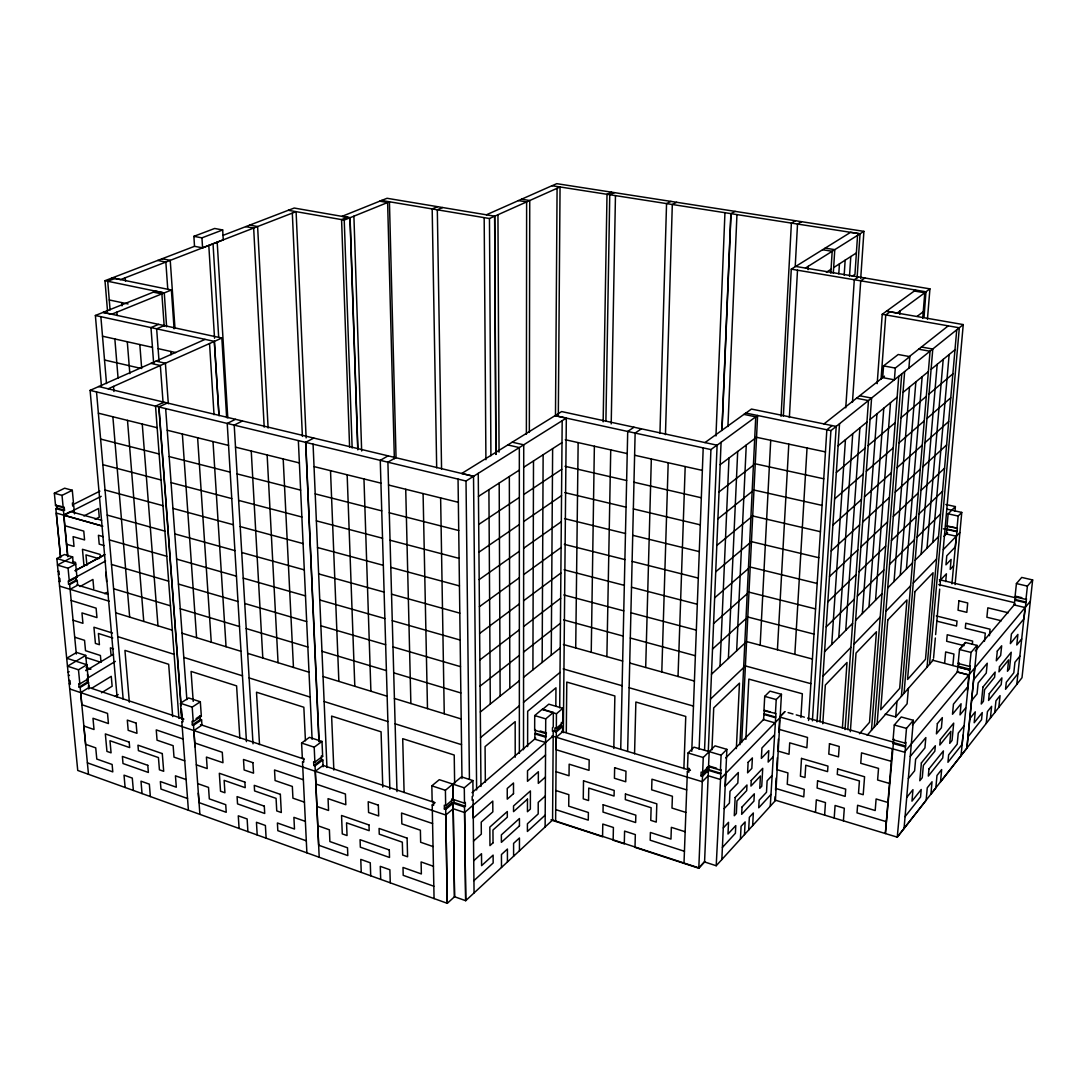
<?xml version="1.0" encoding="UTF-8"?>
<svg xmlns="http://www.w3.org/2000/svg" width="1087" height="1087" viewBox="0 0 1087 1087"><rect width="100%" height="100%" fill="white"/><g stroke="black" fill="none" stroke-linecap="round" stroke-linejoin="round"><path stroke-width="1.5" d="M523.513 749.745L523.73 444.814L512.208 442.192M526.38 434.243L526.624 201.924L518.417 200.592M527.616 746.579L527.671 711.278L555.96 687.826L555.824 706.346M529.342 432.409L529.736 200.524L521.543 199.206M532.915 669.85L533.5 460.956M540.13 730.98L546.408 732.896L545.647 733.548L534.655 730.206L535.429 729.554L534.627 739.146L545.592 742.503M534.655 730.206L534.709 715.572L542.372 709.159L553.351 712.433L553.242 727.026L552.495 727.679L552.468 731.306L553.229 730.654L552.576 820.033L465.698 900.702L454.529 896.721L447.3 903.324L77.748 770.452L56.85 558.528L64.418 554.533L72.639 556.952L73.25 563.433M542.155 662.459L543.133 454.76M545.13 826.962L545.633 737.19L546.408 732.896M545.647 733.548L545.728 718.887L553.351 712.433M551.245 655.162L552.631 448.632M555.484 415.234L557.087 188.309M554.9 731.551L561.259 726.062L562.658 726.483L556.299 731.986L554.9 731.551L554.927 727.923L556.327 728.344L562.699 722.869L562.835 708.316L548.799 704.159L542.372 709.553L556.449 713.738L562.835 708.316M558.324 415.166L560.05 186.978L494.694 216.191L387.067 198.282L381.632 200.456M555.62 821.392L556.259 737.271L562.618 731.755L562.658 726.483M556.299 731.986L556.164 749.717L589.181 759.881L589.018 770.357L569.153 764.188L569.031 775.765L556 771.675M556.327 728.344L556.449 713.738M559.71 707.773L562.183 420.696M561.259 726.062L561.286 723.657M563.338 732.638L566.327 418.101L555.036 415.642L710.925 449.57L716.904 445.181M566.286 732.393L566.789 682.079L614.875 695.965L613.802 748.454M575.716 647.947L578.148 442.599M591.233 652.282L594.372 446.227M603.149 421.824L607.008 194.301L611.56 192.168M605.907 421.077L609.753 194.736L614.413 192.63M606.886 656.643L610.731 449.896M611.207 423.916L615.459 195.633M620.718 749.364L627.715 431.43L633.993 427.232M627.634 751.457L635.134 433.047L641.384 428.835M634.563 753.807L635.868 702.025L685.761 716.442L683.872 768.726M645.692 667.472L651.33 458.972M659.945 433.428L666.548 203.609L670.951 201.394M665.448 434.61L672.309 204.505L676.698 202.291M661.793 671.956L668.192 462.749M678.03 676.494L685.19 466.568M683.995 863.391L687.364 771.688L689.742 769.338M716.564 768.251L709.145 766.022L708.996 769.745L702.501 776.281L700.979 775.819L701.129 772.069L702.65 772.531L703.262 757.503L715.001 745.859L726.877 749.351L721.102 755.166L693.995 747.149L688.057 752.978L687.5 767.966L689.009 768.414L688.873 772.15L687.364 771.688M691.767 751.307L703.207 447.885M699.131 749.296L710.925 449.57M715.966 435.969L724.947 212.712M551.041 819.897L602.565 836.759L602.796 824.055L613.408 827.492L613.15 840.21L624.291 843.865L624.59 831.107L635.324 834.585L634.998 847.371L698.805 868.241L702.501 776.281M704.539 750.166L717.107 445.208L757.598 415.492L741.66 742.53M700.979 775.819L706.863 769.895L706.958 767.408M721.904 430.398L730.885 213.636L735.22 211.394M707.433 771.824L707.651 766.756M708.276 751.538L721.089 442.287M721.999 430.438L730.994 213.663L860.048 233.8L863.92 231.368L860.714 278.544M698.805 868.241L704.566 861.964L708.411 770.343M709.2 751.633L708.52 766.62L702.65 772.531M711.944 749.813L713.711 707.895L739.473 683.139L736.347 748.603M727.91 426.552L736.945 214.601M720.002 666.317L728.997 458.021M704.593 861.964L716.211 865.741L721.021 769.582L720.436 770.167L708.575 766.607L709.145 766.022M720.436 770.167L721.102 755.166M728.399 658.505L737.693 451.472M721.85 859.518L725.776 773.441M726.877 749.351L725.192 786.186L738.331 772.517L737.828 783.088L729.975 791.322L729.431 803.089L724.173 808.646M736.66 650.814L746.266 445.018M739.907 744.744L755.75 416.837L743.916 414.378M740.437 839.055L741.062 826.337L745.125 821.921L744.486 834.599M745.859 739.364L748.834 679.103L802.342 693.778L800.888 717.447M748.685 829.979L749.337 817.315L753.332 812.967L752.666 825.59M760.166 645.189L770.71 440.289M770.207 711.876L764.474 710.259L763.482 719.608L774.922 722.855M770.262 806.201L775.941 713.48L763.944 710.789L764.718 696.359L769.976 691.128L781.444 694.294L775.398 800.548M781.064 416.375L791.39 223.093L795.467 220.743M783.347 416.294L791.282 269.155L850.618 232.319L860.034 233.8L857.099 277.742M795.236 266.247L797.532 224.044L801.595 221.694M789.366 417.517L797.505 270.201M777.422 649.768L788.795 444.121M775.411 714.023L776.227 699.552L781.444 694.294M775.153 796.676L774.963 800.059L897.264 837.153L926.138 800.249L927.265 787.817L932.035 781.77L930.907 794.149L935.839 787.83L936.98 775.493L941.655 769.569L940.513 781.866L1021.997 677.717L1032.65 579.955L1021.726 577.428L1016.427 583.556L1015.027 596.831L1025.965 599.426L1026.495 598.801L1023.872 618.897L1011.399 634.006L1010.38 643.613L1017.908 634.414L1016.78 644.985L1021.698 638.925M775.547 789.896L776.213 778.034M777.368 757.693L776.689 769.582L787.926 772.898L787.246 784.27L804.244 789.339L803.769 796.866L775.629 788.415M777.748 750.913L778.428 739.051M778.808 732.271L779.501 720.083M808.021 269.658L808.212 266.329M794.842 654.374L807.043 447.993M830.821 273.258L832.18 251.287L822.574 249.725M833.308 273.272L834.775 249.657L825.182 248.108M808.551 720.464L826.84 429.786L832.098 425.601M838.797 273.91L839.436 263.856M812.397 720.844L830.916 430.629L963.245 324.578L886.489 311.208L882.223 314.292L877.195 383.657M844.178 275.174L845.156 260.173M816.989 721.917L836.216 426.43L751.443 409.052L745.886 413.074M819.978 721.768L839.531 423.781M849.49 276.424L850.795 256.532M815.508 812.369L816.323 799.842L825.468 802.586L824.612 815.128M822.777 723.725L825.346 685.055L847.018 662.459L842.384 728.141M845.754 407.842L854.3 279.726L858.485 276.927M857.561 235.349L854.953 274.386L852.167 276.234M831.732 644.469L845.455 439.705M852.453 402.339L860.714 280.813L864.872 278M838.784 637.349L852.724 433.727M845.74 630.324L859.885 427.843M834.205 818.035L835.088 805.481L844.314 808.252L843.403 820.834M845.034 729.581L868.472 400.587L856.529 398.236M847.765 729.635L871.584 398.087L859.681 395.75M850.333 731.687L856.026 653.056L876.448 631.751L869.518 722.352L859.45 733.711M862.344 613.544L876.964 413.807M881.054 379.241L885.769 314.917L890.036 311.82M883.568 365.884L882.698 377.61L894.397 379.839L895.294 368.085L909.805 356.631L898.202 354.498L883.568 365.884L895.294 368.085M868.989 606.845L883.785 408.209M875.538 600.228L890.511 402.679M899.778 314.184L900.036 310.95M871.475 730.328L898.759 376.319M874.274 727.149L901.734 373.955M877.1 723.956L904.642 371.618M908.881 368.235L909.805 356.631M894.044 581.559L909.479 387.108M900.267 575.268L915.852 381.877M922.7 318.355L924.779 292.783L914.316 291.017M924.032 317.187L925.975 291.764L929.928 288.87L927.442 319.211M906.409 569.072L922.156 376.7M960.99 755.682L970.297 665.706L969.672 666.44L958.15 663.491L959.495 649.51L965.514 642.526L977.036 645.406L966.886 748.155L897.264 837.153L905.933 742.326L905.24 743.141L893.079 739.744L893.786 738.929L885.375 833.552L892.318 748.739L904.466 752.163L1030.313 601.288M893.079 739.744L894.288 725.015L901.232 716.985L913.365 720.301L904.044 828.498M885.198 714.077L895.702 716.944L896.979 701.332M901.408 696.291L930.051 351.264L918.678 349.185M904.044 693.302L932.782 349.063L921.45 347.011M908.406 688.343L907.088 703.819L895.702 716.944M905.24 743.141L906.49 728.385L913.365 720.301M921.11 554.221L937.184 364.349M926.994 548.283L943.203 359.403M932.809 542.413L949.141 354.525M927.048 667.133L956.737 329.877M867.168 735.233L929.548 664.306L959.332 327.798L882.223 314.292M933.543 658.219L935.336 638.001M935.635 634.631L939.684 589.127M939.983 585.757L963.245 324.578M953.571 565.811L950.201 569.398L951.111 559.438L945.962 564.819L946.777 555.797L955.31 546.938L957.362 528.2L947.375 525.972L946.329 533.989L956.288 536.231L951.94 583.909M957.362 528.2L947.008 526.339L948.136 513.838L955.391 506.583L945.88 504.504M945.704 581.586L946.397 573.814L939.589 581.042M954.97 511.243L955.391 506.583M944.617 663.287L945.663 651.942L953.924 654.048L952.864 665.407M956.995 528.581L958.15 516.053L961.764 512.412L946.994 509.151M955.079 584.616L961.764 512.412M967.362 690.544L968.83 675L957.334 672.024L957.851 666.942M958.15 663.491L958.775 662.757L957.824 666.956L969.332 669.932L932.17 660.081M958.775 662.757L958.449 666.236L969.957 669.198M969.672 666.44L971.058 652.431L977.036 645.406M972.322 644.374L972.634 641.099L947.239 634.74L946.641 641.262L964.074 645.651M966.873 748.155L974.781 667.853M984.496 641.167L985.298 633.164L965.297 628.204L965.772 623.218L990.067 629.21L989.401 635.691M962.117 743.997L963 735.233M986.222 723.453L987.431 711.618L991.616 706.319L990.393 718.113M994.727 712.569L995.95 700.83L1000.054 695.639L998.817 707.338M1021.807 597.687L1015.557 596.206L1014.171 604.943L1025.095 607.551L1016.793 684.362M1025.965 599.426L1027.405 586.124L1032.65 579.955M905.063 816.636L920.54 797.016L921.205 789.488L911.966 801.146L912.958 789.665L906.707 797.478M962.077 744.378L947.946 762.286L948.638 754.908L957.199 744.133L958.258 733.073L963.856 726.075M968.014 736.864L981.534 719.73L982.268 712.569L974.183 722.746L975.27 711.836L969.808 718.643M1017.962 673.573L1005.543 689.294L1006.29 682.283L1013.804 672.826L1014.932 662.282L1019.851 656.14M908.352 778.523L914.615 770.805L915.621 759.269L924.928 747.91L925.839 737.57L910.254 756.457M965.623 707.977L960.011 714.893L961.085 703.765L952.497 714.254L953.448 704.145L967.675 686.93M971.588 700.639L977.05 693.914L978.151 682.962L986.262 673.057L987.254 663.233L973.653 679.701M912.414 725.056L957.878 671.358M975.27 650.855L1015.081 603.842M965.541 642.512L959.495 649.51L971.058 652.431M929.521 664.293L933.393 659.904M716.211 865.741L775.398 800.562M722.407 847.452L735.396 833.267L735.777 825.577L727.991 834.014L728.535 822.316L723.29 827.941M770.914 794.515L758.74 807.804L759.134 800.236L766.498 792.246L767.123 780.819L771.974 775.615M704.593 861.583L698.819 867.861L551.517 819.693M773.02 756.932L768.156 762.082L768.781 750.614L761.362 758.4L761.919 747.992L774.229 735.192M822.968 676.209L850.89 647.39M853.893 644.292L880.198 617.144M885.905 611.274L910.58 585.811M913.243 583.067L936.573 558.99M779.664 717.012L784.841 711.7L779.664 717.012L892.318 748.78M780.099 717.515L720.015 779.352L708.167 775.765M943.339 549.546L959.889 532.535M708.153 775.751L702.284 781.716L552.006 735.967M725.749 757.924L763.944 719.118M943.964 536.367L947.565 532.712M824.571 651.697L852.602 623.394M855.618 620.337L882.005 593.692M887.726 587.931L912.482 562.93M915.145 560.24L938.543 536.611M826.202 626.914L854.328 599.141M857.358 596.152L883.826 569.996M889.574 564.357L914.398 539.831M917.075 537.195L940.527 514.029M827.846 601.872L856.067 574.629M859.11 571.694L885.674 546.068M891.435 540.538L916.327 516.515M919.018 513.92L942.538 491.229M710.45 699.158L743.63 667.595M829.503 576.545L857.833 549.873M860.89 546.992L887.535 521.896M893.31 516.474L918.284 492.954M920.988 490.414L944.562 468.212M711.482 674.239L744.812 643.232M831.188 550.96L859.613 524.844M862.684 522.032L889.424 497.479M895.212 492.166L920.268 469.163M922.972 466.69L946.614 444.963M473.946 880.633L493.158 862.956L493.104 855.129L481.609 865.646L481.5 853.716L473.728 860.741M545.198 815.114L527.412 831.46L527.426 823.769L538.187 813.932L538.228 802.369L545.294 795.969M712.528 649.048L746.008 618.612M832.887 525.089L861.42 499.558M864.491 496.8L891.326 472.804M897.142 467.614L922.252 445.14M924.969 442.708L948.679 421.498M473.524 841.066L481.324 834.109L481.228 822.125L492.846 811.867L492.778 801.105L473.28 818.144L473.09 799.624L472.234 800.345L472.193 796.554L473.049 795.82L472.886 780.561L461.486 776.865L445.412 790.29L445.67 805.644L444.311 805.182L444.379 809.013L445.724 809.462L453.999 802.464L453.958 799.937M545.402 777.042L538.31 783.36L538.364 771.729L527.494 781.308L527.521 770.751L545.525 755.003M713.575 623.571L747.204 593.733M834.599 498.933L863.241 474M866.325 471.31L893.242 447.871M899.071 442.817L924.276 420.873M926.994 418.509L950.758 397.801M445.67 805.644L453.048 799.38L452.817 784.08L453.075 799.393L464.489 803.171L465.345 802.423L465.399 806.241L464.529 806.989L465.698 900.715L464.584 812.532L553.174 735.953M714.648 597.823L748.427 568.569M445.724 809.462L447.3 903.338L445.819 815.019L453.184 808.728L464.584 812.532M472.03 792.668L535.782 738.141M444.379 809.013L451.757 802.736L451.689 798.931M836.338 472.492L865.075 448.157M868.173 445.548L895.185 422.68M901.028 417.748L926.301 396.361M929.032 394.051L952.864 373.874M464.489 803.171L464.298 787.83L472.886 780.561M715.722 571.789L749.65 543.147M434.066 898.582L432.218 804.951L434.691 802.872M432.218 804.951L433.564 805.399L433.496 801.595L432.15 801.146L431.838 785.833L439.297 779.678L464.298 787.83M716.822 545.457L750.9 517.453M838.091 445.752L866.937 422.041M870.048 419.5L897.142 397.231M903.012 392.421L928.366 371.591M931.097 369.349L954.997 349.715M480.549 737.57L519.369 705.748M523.54 702.324L560.009 672.432M480.332 711.985L519.369 680.707M523.567 677.337L560.226 647.974M717.923 518.825L752.15 491.473M823.987 423.93L884.478 376.17M908.419 357.283L948.231 325.855M480.101 686.101L519.355 655.393M523.581 652.091L560.444 623.259M719.037 491.908L753.413 465.209M479.87 659.931L519.355 629.794M523.608 626.56L560.647 598.285M323.043 765.411L315.284 771.254L318.627 844.803M720.165 464.679L754.704 438.659M917.183 316.303L923.243 311.752M306.887 852.847L302.499 761.661L303.749 762.082L303.572 758.359L302.322 757.952L301.602 743.046L309.428 737.339L321.997 741.443L322.649 756.321L314.877 762.136L313.613 761.702L313.79 765.438L321.548 759.609L322.812 760.03L323.097 766.77M313.79 765.425L315.04 765.859L322.812 760.017M479.639 633.449L519.355 603.924M523.621 600.744L560.878 573.039M301.602 743.046L314.197 747.19L321.997 741.429M704.974 442.586L745.764 413.046L830.916 430.629M915.634 290.052L886.503 311.167L897.196 313.029L926.097 291.819L791.282 269.155M479.408 606.682L519.341 577.754M523.635 574.643L561.096 547.508M479.177 579.588L519.341 551.286M523.662 548.242L561.313 521.719M478.932 552.182L519.341 524.532M523.676 521.556L561.544 495.631M188.404 810.25L181.814 721.388L182.983 721.782L182.711 718.167L181.543 717.773L180.469 703.275L188.622 697.949L200.321 701.767L201.34 716.265L193.241 721.673L192.073 721.279L192.331 724.907L193.5 725.301L201.584 719.866L201.951 725.111L193.88 730.559L194.953 746.742M192.331 724.907L200.416 719.472L201.584 719.866M196.122 718.575L200.157 715.871L201.34 716.265M478.688 524.464L519.328 497.466M523.703 494.558L561.762 469.271M180.469 703.275L192.195 707.134L200.321 701.767M478.457 496.406L519.328 470.087M523.717 467.261L561.993 442.613M826.365 272.28L831.066 269.25M833.661 267.592L856.393 252.931M117.097 697.12L90.099 390.369L466.01 481.025L566.327 418.101M805.481 268.041L860.034 233.8M115.344 696.332L118.198 694.552M101.499 692.799L112.138 686.223L111.254 676.318L91.743 688.248M183.88 719.105L88.998 687.514L80.669 692.609L88.482 774.311M86.05 670.013L87.028 669.429L85.71 655.407L76.606 652.458L66.755 658.233L86.865 664.768L88.183 678.886L79.84 683.94L78.74 683.587L79.079 687.106L87.422 682.038L88.523 682.405L88.998 687.514M79.079 687.106L80.18 687.473L88.523 682.405M115.358 661.372L87.83 678.003L88.251 682.704M85.955 670.693L113.537 654.157M68.481 675.788L69.473 675.19M85.71 655.407L67.53 666.182L78.481 669.782L86.865 664.768M68.141 672.282L69.133 671.698M395.668 457.668L387.896 462.192L396.986 791.567M388.059 455.861L380.26 460.358L389.866 789.189M104.719 593.679L107.545 592.089M79.99 586.559L92.925 579.439L93.754 588.638M70.098 589.317L77.68 585.159L77.231 580.431L76.172 580.105L68.576 584.262L68.264 581.001L69.323 581.314L76.932 577.17L75.533 562.4L72.516 561.503M68.576 584.262L69.636 584.575L77.231 580.431M69.527 580.309L74.595 577.55M75.941 577.17L105.588 561.001M75.112 570.729L104.542 554.818M75.302 570.607L104.855 554.642M72.639 556.952L57.448 565.063L68.073 568.229L75.696 564.126L56.85 558.528M58.453 574.765L59.201 574.357L58.888 571.123L58.127 571.517M313.776 438.075L305.637 442.341L318.939 741.511M95.072 519.328L99.257 517.167L98.496 508.499L83.889 515.985M101.634 520.252L70.709 511.597L63.657 515.156L67.625 556.544M70.709 511.597L63.657 515.156L102.803 526.19L56.279 513.05L60.614 557.672M63.929 515.197L101.173 496.338M60.573 557.264L55.845 508.594L63.481 510.727L64.513 510.211L64.215 507.153L63.195 507.67L55.546 505.523L54.35 493.253L64.649 488.199L72.299 490.278L73.44 502.52L72.421 503.036L72.707 506.094L73.726 505.577L74.5 513.852M242.415 420.982L234.208 425.126L253.013 743.807M72.544 504.857L99.855 491.147M55.845 508.594L56.877 508.077L64.513 510.211M235.458 419.31L227.224 423.441L246.45 741.619M55.546 505.523L61.157 506.297M54.35 493.253L62.013 495.373L72.299 490.278M167.371 403.019L158.824 406.932L180.999 705.843M163.947 402.19L155.536 406.144L178.92 718.398M108.129 388.806L221.843 338.043L226.653 417.612M357.895 449.638L350.068 217.726L342.052 216.34L381.537 200.456L489.463 218.528L494.639 216.204L495.862 454.434M90.099 390.369L205.049 339.402M486.378 214.805L551.992 185.714L730.885 213.636M552.074 185.741L556.748 183.662L863.92 231.368M164.246 325.597L156.65 328.817L159.015 360.979M158.593 324.374L150.984 327.581L153.661 363.438M442.613 207.535L437.314 209.777L441.567 469.013M437.49 206.679L432.178 208.921L436.689 467.845M174.097 328.845L171.379 290.012L111.716 314.225L103.075 312.363L221.843 338.043M222.889 235.417L288.286 210.28L344.239 220.077L389.431 201.788L396.048 457.776M347.324 217.291L341.576 219.615L349.593 447.002M101.444 386.265L95.384 315.488L155.754 291.18L164.273 292.933L166.61 326.807M115.032 278.449L107.722 281.261L110.086 309.972M202.576 247.85L223.256 239.847L222.672 229.955L214.655 228.474L193.88 236.341L194.519 246.314L202.576 247.85L201.937 237.849L222.672 229.955M107.518 311.072L104.991 280.691L194.573 246.287M288.34 210.294L294.21 208.038L349.987 217.753L357.772 449.651M795.67 266.437L929.928 288.87M379.73 201.19L387.624 202.508L394.364 458.768M249.697 225.104L257.619 226.544L268.109 428.047M245.744 226.639L253.665 228.08L264.195 427.15M193.88 236.341L201.937 237.849M162.112 258.76L170.238 260.364L174.966 328.002M157.71 260.459L165.849 262.062L167.751 289.033M112.355 277.892L120.603 279.576L296.099 211.639L306.126 437.925M112.301 277.878L171.379 290.012M104.991 280.691L164.191 292.933M153.349 292.145L161.881 293.911L164.178 325.964M756.049 437.191L825.454 451.893M109.271 299.958L128.062 303.939M717.107 445.208L561.653 411.565L461.744 473.47L473.524 476.296L476.636 789.964M95.384 315.488L214.384 341.386L218.99 415.764L214.302 341.413M754.772 463.701L823.756 478.796M948.136 513.838L958.15 516.053M102.504 336.209L152.452 347.378M158.104 348.628L175.7 352.568M565.294 439.719L627.24 453.592M634.618 455.236L702.365 470.399M947.09 529.084L957.076 531.326M946.723 529.451L956.709 531.692M943.339 528.812L946.641 529.546M753.495 489.924L822.085 505.401M156.012 361.115L165.401 363.248L168.322 403.753M150.944 363.357L160.346 365.504L163.077 402.72M507.778 444.936L519.328 447.586L519.369 753.277M104.515 360.001L140.114 368.208M565.05 466.296L626.642 480.536M633.979 482.22L701.332 497.778M752.245 515.863L820.427 531.706M1016.427 583.556L1027.405 586.124M939.385 579.697L1016.168 597.932M1015.217 599.508L1026.142 602.103M564.805 492.588L626.058 507.181M633.354 508.906L700.3 524.858M1014.687 600.133L1025.612 602.728M938.76 584.589L1014.171 602.592M750.995 541.53L818.796 557.726M98.591 386.524L473.538 476.31M1008.301 612.769L987.825 607.823L986.887 617.239L1001.304 620.759M564.561 518.594L625.473 533.527M632.729 535.307L699.294 551.625M749.772 566.911L817.179 583.474M936.301 615.949L957.022 621.057L956.546 626.044L936.831 621.153M98.374 413.182L157.153 427.721M167.235 430.235L228.555 445.412M235.499 447.137L299.387 462.94M314.034 466.595L380.926 483.144M388.521 485.019L458.347 502.303M564.33 544.329L624.903 559.588M632.118 561.408L698.302 578.094M748.549 592.035L815.576 608.924M100.615 439.066L159.123 453.986M169.164 456.581L230.172 472.152M237.088 473.905L300.637 490.128M315.203 493.878L381.741 510.863M389.282 512.779L458.714 530.51M747.353 616.886L813.986 634.115M564.099 569.778L624.332 585.363M631.506 587.225L697.311 604.263M957.348 671.997L968.843 674.973M102.844 464.665L161.066 479.978M171.053 482.628L231.762 498.58M238.651 500.4L301.873 517.018M316.358 520.85L382.542 538.242M390.043 540.225L459.081 558.378M746.158 641.479L812.424 659.035M563.868 594.956L623.761 610.867M630.895 612.755L696.332 630.147M105.031 490.006L162.996 505.686M172.928 508.39L233.338 524.736M240.186 526.584L303.096 543.595M317.513 547.522L383.331 565.322M390.79 567.346L459.448 585.92M744.989 665.815L810.875 683.682M563.637 619.862L623.218 636.085M630.311 638.028L695.367 655.746M894.288 725.015L906.49 728.385M764.718 696.359L776.227 699.552M107.205 515.089L164.898 531.122M174.79 533.894L234.914 550.606M241.722 552.495L304.306 569.887M318.64 573.895L384.105 592.102M391.537 594.168L459.801 613.15M563.406 644.509L622.661 661.045M629.713 663.016L694.416 681.06M788.102 712.61L792.98 713.982M796.227 714.879L804.366 717.162M807.614 718.072L893.827 742.244M893.473 742.584L905.62 745.995M892.78 743.413L904.927 746.823M764.283 713.846L775.738 717.08M763.753 714.39L775.208 717.624M64.677 525.66L83.767 531.108L84.582 539.94L73.101 536.638L74.025 546.408L66.456 544.207M103.306 536.679L98.428 535.28L99.216 544.152L104.094 545.552M778.971 729.309L807.505 737.448L806.867 747.774L789.706 742.842L789.026 754.256L777.748 750.968M891.286 761.335L861.529 752.856L860.755 763.291L878.527 768.4L877.617 780.004L889.479 783.455M563.188 668.899L622.117 685.734M629.128 687.731L693.465 706.102M109.366 539.899L166.773 556.286M176.624 559.112L236.45 576.192M243.23 578.121L305.488 595.893M319.768 599.983L384.88 618.571M392.271 620.677L460.154 640.053M98.944 558.677L85.968 554.886L86.933 565.417L83.862 564.506L82.449 549.288L100.14 554.438L100.425 557.577M111.499 564.452L168.648 581.178M178.445 584.072L237.985 601.505M244.724 603.475L306.67 621.601M320.869 625.786L385.64 644.74M392.991 646.901L460.508 666.657M887.916 802.464L876.108 798.972L875.198 810.522L857.602 805.263L857.018 812.872L886.34 821.677M688.057 752.978L703.262 757.503M76.932 577.17L75.873 576.857L76.172 580.105M561.3 722.447L562.699 722.869M113.605 588.76L170.496 605.826M180.252 608.761L239.493 626.547M246.205 628.558L307.852 647.037M321.969 651.303L386.401 670.625M393.711 672.826L460.847 692.962M534.709 715.572L545.728 718.887M708.996 769.745L720.858 773.319M706.863 769.895L720.273 773.903M58.739 578.121L59.785 578.433L60.111 581.694L59.051 581.368M76.878 584.901L108.279 594.399M561.585 731.442L690.435 770.398M59.527 586.097L109.257 601.233M535.415 733.195L546.394 736.538M534.655 733.847L545.633 737.19M115.684 612.81L172.317 630.202M182.032 633.205L240.988 651.317M247.673 653.369L309.007 672.201M323.056 676.535L387.149 696.223M394.418 698.452L461.187 718.969M71.171 600.5L96.104 608.163L96.96 617.579L81.96 612.919L82.938 623.313L73.074 620.229M686.699 789.896L651.955 779.202L651.656 789.814L672.405 796.255L671.997 808.062L685.87 812.41M112.437 633.028L93.93 627.226L95.411 643.422L99.42 644.7L98.401 633.49L112.735 638.015M117.749 636.629L174.124 654.333M183.785 657.39L242.483 675.829M249.127 677.921L310.148 697.093M324.13 701.509L387.882 721.537M395.111 723.806L461.527 744.677M113.483 648.817L110.398 647.838L110.983 654.415M74.704 637.199L84.541 640.325L85.52 650.692L100.412 655.488L101.037 662.363L85.615 657.363M555.851 790.521L568.841 794.665L568.718 806.174L588.38 812.505L588.271 820.141L555.702 809.598M685.163 831.745L671.358 827.343L670.964 839.082L650.406 832.479L650.189 840.197L684.443 851.298M86.145 667.554L90.955 669.13M86.824 668.097L89.976 669.13M431.838 785.833L445.412 790.29M88.183 678.886L87.096 678.533L87.422 682.038M322.649 756.321L321.385 755.9L321.548 759.609M453.999 802.464L465.399 806.241M451.757 802.736L464.529 806.989M68.916 680.313L70.003 680.679L70.356 684.199L69.269 683.832M200.456 724.621L304.156 759.134M322.798 765.33L434.936 802.654M69.758 688.954L445.819 815.019M183.119 739.024L156.243 729.907L157.058 740.193L173.132 745.682L174.002 757.123L184.736 760.832M194.763 742.964L222.278 752.286L222.971 762.721L206.421 757.068L207.209 768.577L196.339 764.827M303.368 779.759L274.522 769.99L275.093 780.548L292.335 786.444L292.933 798.171L304.442 802.152M315.869 783.999L345.421 794.013L345.829 804.72L328.057 798.646L328.559 810.467L316.888 806.445M432.585 823.552L401.551 813.035L401.85 823.878L420.384 830.21L420.655 842.262L433.034 846.542M186.135 779.569L175.442 775.819L176.311 787.205L160.36 781.553L160.958 789.053L187.535 798.524M197.685 783.618L208.514 787.409L209.315 798.877L225.729 804.693L226.232 812.288L199.043 802.614M305.365 821.378L293.898 817.356L294.495 829.041L277.402 822.981L277.824 830.672L306.303 840.822M317.771 825.712L329.388 829.802L329.891 841.555L347.514 847.792L347.813 855.591L318.654 845.21M433.428 866.285L421.104 861.95L421.362 873.948L403.005 867.44L403.209 875.334L433.822 886.231M87.395 762.843L112.79 771.892L112.124 764.474L96.784 759.052L95.738 747.87L85.615 744.323L83.862 726.007L94.025 729.513L92.979 718.276L108.428 723.562L107.518 713.398L81.824 704.689L80.18 687.473M62.013 495.373L63.195 507.67M63.481 510.727L67.883 556.598M78.481 669.782L79.84 683.94M68.073 568.229L69.323 581.314M69.636 584.575L76.321 654.021M56.578 505.02L56.877 508.077M87.476 674.185L88.251 682.487M88.536 685.476L88.821 688.465M88.536 685.829L88.808 688.968M125.114 787.477L124.027 775.153L132.288 778.088L133.361 790.453M105.806 572.346L106.608 581.491M129.353 702.161L124.937 650.393L168.675 664.293L172.67 716.578M96.526 391.918L123.171 699.104M112.871 416.769L129.666 617.103M142.03 793.564L140.997 781.186L149.34 784.162L150.359 796.567M100.86 316.67L106.512 383.562M114.855 338.967L118.062 378.031M113.496 386.415L113.918 391.483M198.282 793.143L199.016 802.22M127.492 420.384L143.756 621.438M116.866 312.146L117.138 315.515M125.236 277.783L125.508 281.166M127.288 341.753L129.829 373.602M121.758 302.607L122.016 305.868M139.829 344.552L141.677 368.575M142.261 424.039L157.982 625.799M158.96 406.986L181.026 704.227M181.393 709.295L182.154 719.431M181.257 709.227L182.005 719.363M165.659 408.603L186.869 699.62M170.876 351.495L171.107 354.715M193.214 701.387L191.067 671.426L236.599 685.883L239.833 738.032M192.195 707.121L193.241 721.673M193.5 725.287L199.886 814.38M182.358 433.985L196.584 637.675M200.157 715.871L200.416 719.485M197.617 437.762L211.258 642.186M208.799 245.431L214.547 338.234M209.546 343.546L214.03 414.718M239.086 828.457L238.284 815.821L247.129 818.959L247.904 831.637M213.011 441.567L226.055 646.724M213.038 243.801L218.664 336.943M257.198 834.979L256.45 822.288L265.391 825.468L266.125 838.186M217.196 242.197L227.781 417.924M259.521 744.581L256.505 692.215L303.844 707.257L305.433 740.777M251.246 451.037L262.809 658.015M267.144 454.964L278.068 662.703M283.191 458.931L293.463 667.432M314.197 747.19L314.877 762.136M315.04 765.846L319.198 857.276M298.354 440.588L312.091 739.282M305.76 442.395L319.062 741.565M292.321 213.106L302.403 436.444M313.07 444.162L326.956 767.517M333.845 770.058L331.617 716.088L381.075 731.809L382.773 787.07M330.516 470.671L338.859 681.386M347.161 474.788L354.81 686.291M361.251 872.385L360.775 859.409L370.273 862.793L370.721 875.796M344.239 220.077L352.147 448.007M363.968 478.946L370.898 691.237M353.9 216.177L361.658 450.983M380.695 879.383L380.273 866.353L389.88 869.777L390.274 882.821M404.106 792.505L402.706 738.684L454.217 755.044L454.638 783.455M405.723 489.286L410.872 703.506M423.088 493.58L427.49 708.615M440.629 497.928L444.257 713.765M458.048 479.109L461.975 778.537M474.068 892.93L473.144 805.141M466.01 481.025L469.435 779.325M478.253 473.348L480.97 786.458M484.177 217.645L485.916 459.706M485.345 782.11L485.074 746.606L515.17 721.646L515.211 757.191M494.694 216.191L495.944 454.393M489.463 218.528L490.916 455.793M488.905 489.68L490.291 703.996M501.501 867.467L501.447 854.531L507.412 849.056L507.439 861.95M497.955 214.723L499.042 452.151M499.191 483.049L500.129 696.115M509.341 476.527L509.817 688.356M513.607 856.23L513.594 843.376L519.45 837.995L519.45 850.808M527.467 799.149L527.453 811.704L530.361 809.068L530.402 790.942L513.54 805.97L513.54 811.622L527.467 799.149M583.515 780.833L583.257 798.836L588.57 800.535L588.746 788.075L614.06 796.051L614.182 790.453L583.515 780.833M603.149 804.76L603.013 812.071L635.637 822.533L635.827 815.168L603.149 804.76M614.644 767.721L614.427 778.251L625.732 781.77L625.976 771.213L614.644 767.721M625.446 793.999L625.324 799.597L651.127 807.736L650.76 820.345L656.263 822.098L656.82 803.837L625.446 793.999M735.152 797.532L734.282 815.739L736.361 813.497L736.959 800.942L746.701 790.589L746.973 785.004L735.152 797.532M742.027 807.016L741.66 814.34L753.943 801.065L754.324 793.809L742.027 807.016M748.114 762.34L747.598 772.843L751.837 768.387L752.381 757.911L748.114 762.34M751.226 780.52L750.94 786.078L760.424 775.969L759.772 788.333L761.756 786.2L762.721 768.332L751.226 780.52M801.513 758.413L800.412 776.172L804.991 777.518L805.766 765.234L827.574 771.621L827.954 766.104L801.513 758.413M817.573 780.833L817.111 788.034L845.17 796.377L845.7 789.135L817.573 780.833M829.476 743.712L828.77 754.079L838.498 756.878L839.218 746.484L829.476 743.712M837.642 768.93L837.262 774.447L859.423 780.928L858.499 793.333L863.2 794.719L864.573 776.757L837.642 768.93M887.794 619.943L880.728 709.743L899.669 688.397L906.966 599.956L887.794 619.943M914.941 591.627L907.563 679.497L925.485 659.306L933.067 572.74L914.941 591.627M921.382 762.925L919.806 780.751L922.265 777.667L923.366 765.384L934.834 751.185L935.336 745.736L921.382 762.925M928.964 768.944L928.325 776.091L942.742 757.992L943.407 750.913L928.964 768.944M937.361 723.643L936.423 733.874L941.396 727.801L942.334 717.61L937.361 723.643M940.296 739.622L939.807 745.043L950.88 731.334L949.739 743.359L952.049 740.464L953.693 723.113L940.296 739.622M958.911 600.839L958.027 610.201L966.819 612.348L967.715 602.972L958.911 600.839M982.947 687.079L981.248 704.023L983.395 701.332L984.577 689.647L994.605 677.242L995.148 672.065L982.947 687.079M989.265 693.669L988.572 700.463L1001.195 684.606L1001.901 677.88L989.265 693.669M997.309 651.059L996.303 660.787L1000.651 655.475L1001.67 645.787L997.309 651.059M999.496 666.711L998.953 671.861L1008.654 659.85L1007.459 671.277L1009.483 668.75L1011.236 652.241L999.496 666.711M519.45 825.903L501.392 842.33L501.365 834.884L519.437 818.525L519.45 825.903M493.036 842.833L489.965 845.618L489.843 827.085L507.303 811.527L507.316 817.193L492.954 830.047L493.036 842.833M513.512 793.646L507.262 799.162L507.235 788.483L513.499 782.993L513.512 793.646M136.092 723.086L127.301 720.11L128.184 730.315L136.962 733.317L136.092 723.086M252.918 762.666L243.488 759.473L244.14 769.963L253.543 773.17L252.918 762.666M378.344 805.168L368.208 801.73L368.575 812.492L378.684 815.957L378.344 805.168M129.204 742.149L105.344 733.915L106.947 751.402L111.078 752.843L109.977 740.75L129.666 747.584L129.204 742.149M162.289 753.59L137.954 745.179L138.416 750.628L158.444 757.571L159.422 769.8L163.689 771.294L162.289 753.59M244.874 782.11L219.329 773.278L220.525 791.214L224.941 792.763L224.126 780.357L245.214 787.681L244.874 782.11M280.351 794.352L254.263 785.344L254.589 790.928L276.071 798.374L276.75 810.916L281.316 812.519L280.351 794.352M368.996 824.965L341.549 815.481L342.283 833.892L347.038 835.55L346.536 822.832L369.186 830.685L368.996 824.965M407.109 838.131L379.078 828.443L379.254 834.177L402.326 842.18L402.679 855.061L407.584 856.787L407.109 838.131M147.791 765.33L122.383 756.43L123.008 763.522L148.375 772.463L147.791 765.33M264.29 806.146L237.075 796.608L237.537 803.891L264.712 813.47L264.29 806.146M389.295 849.952L360.069 839.707L360.34 847.181L389.526 857.466L389.295 849.952M454.529 896.721L453.13 803.211L454.529 896.721"/></g></svg>
